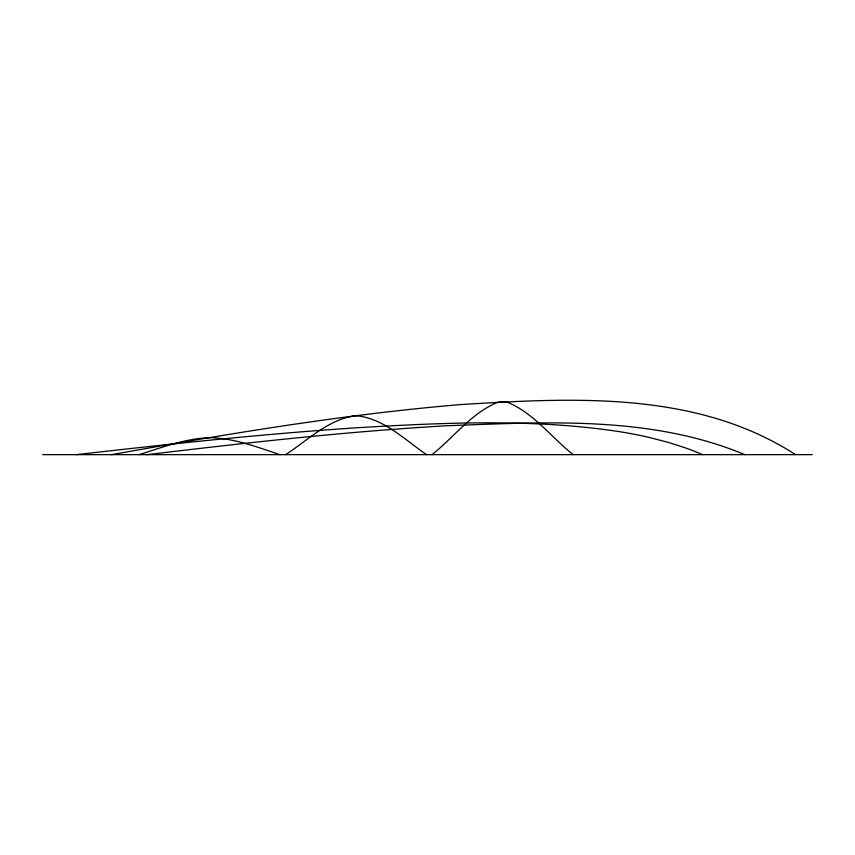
<?xml version="1.0" encoding="UTF-8"?>
<svg xmlns="http://www.w3.org/2000/svg" width="855" height="855" viewBox="0 0 855 855"><rect width="100%" height="100%" fill="white"/><g stroke="black" fill="none" stroke-linecap="round" stroke-linejoin="round"><path stroke-width="1.28" d="M432.021 454.657C453.695 437.45 471.255 413.36 497.15 402.502A1047.92 154.21 -90 0 1 508.084 402.523C533.969 413.403 551.496 437.536 573.224 454.657M285.581 454.657C307.907 440.282 328.641 418.854 356.086 415.733C383.703 418.255 404.682 439.716 426.592 454.657M139.141 454.657C162.129 447.454 185.214 438.519 209.55 437.675C233.939 438.07 257.099 447.101 279.97 454.657M111.503 454.657C227.43 433.977 343.742 414.333 461.176 404.533C573.427 397.693 696.943 390.714 795.481 454.657M146.857 454.657C246.764 442.772 346.82 431.476 447.304 425.726C546.644 422.06 651.104 415.487 744.844 454.657M76.138 454.657C170.081 443.98 264.12 433.827 358.491 427.66C445.562 422.541 533.573 418.501 620.142 431.764A457.35 457.35 0 0 1 648.293 437.204L669.07 442.601L686.041 448.095A261.929 261.929 0 0 1 702.596 454.657M42.75 454.657L812.25 454.657"/></g></svg>
